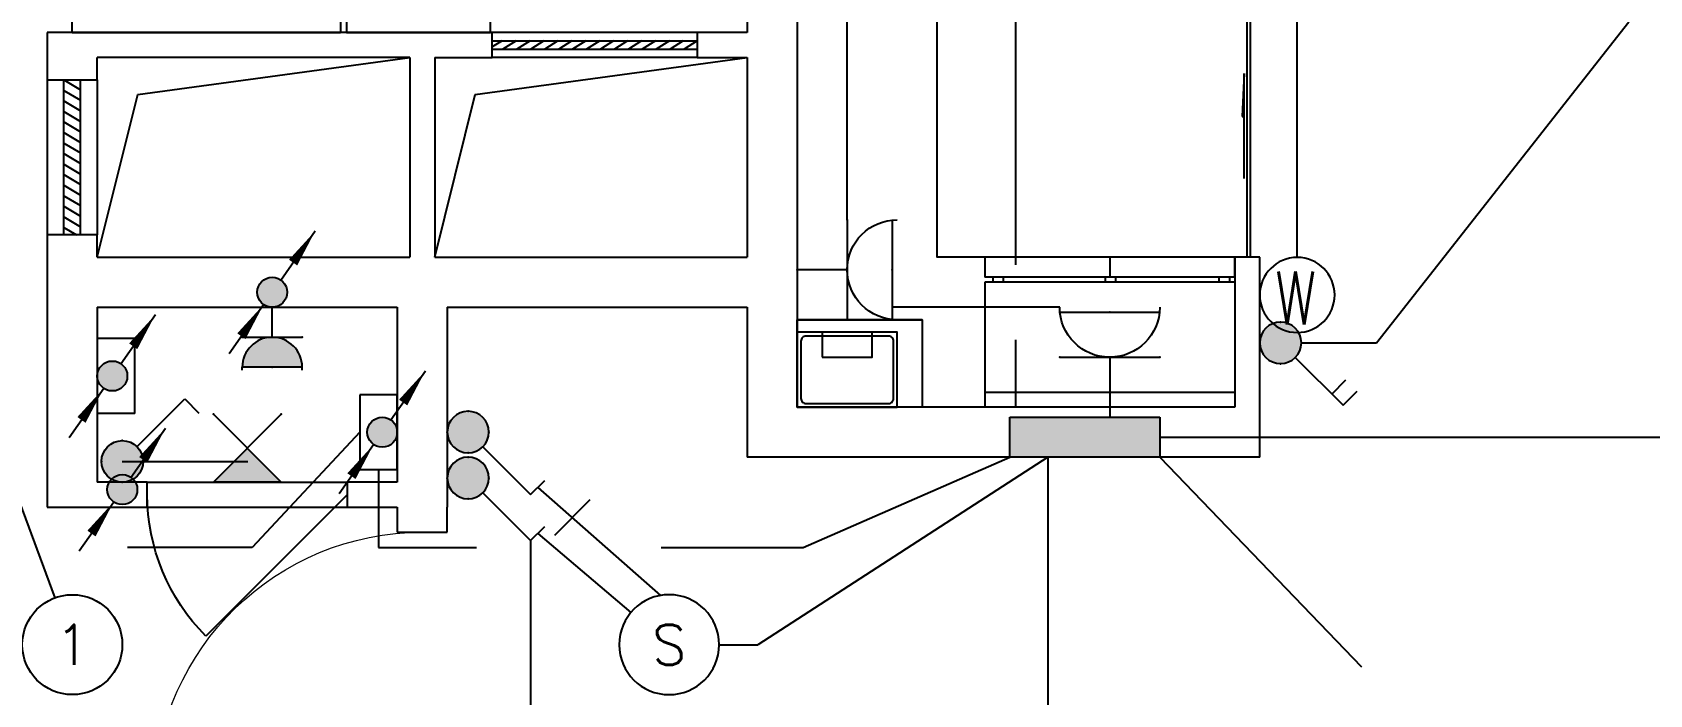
# Model space of a CAD drawing. Extents: x 4483878 to 4539156, y -49303 to -24364.
# Drawn here: x 4499328 to 4505798, y -37899 to -35249 of the extents above; entities that cross this region are included whole.
import ezdxf
from ezdxf.enums import TextEntityAlignment as Align

# ---------------------------------------------------------------- set-up
doc = ezdxf.new("R2010")
doc.units = 0
doc.header["$LTSCALE"] = 1000
doc.header["$MEASUREMENT"] = 0
for name, color, linetype in [('EQUIP-动力', 3, 'Continuous'), ('EQUIP-照明', 3, 'Continuous'), ('LAYER3', 7, 'Continuous'), ('LAYER7', 7, 'Continuous'), ('LVTRY', 7, 'Continuous'), ('TEL_TEXT', 7, 'Continuous'), ('图层1', 7, 'Continuous'), ('图层2', 7, 'Continuous')]:
    doc.layers.add(name, color=color, linetype=linetype)
doc.styles.add('_TEL_ATTDEF', font='simplex.shx', dxfattribs={"width": 0.8, "height": 3, "bigfont": 'hztxt.shx'})
doc.styles.add('_TEL_DIM', font='SIMPLEX', dxfattribs={"width": 0.8, "height": 3.5, "bigfont": 'HZTXT'})
doc.styles.get("Standard").update_dxf_attribs({"font": 'gbenor.shx', "bigfont": 'gbcbig.shx'})

# ---------------------------------------------------------------- blocks, each defined once
blk = doc.blocks.new('A$C71E732F8')
at = {"layer": '图层1', "color": 3}
for p, q in [((0, 300), (150, 300)), ((0, 0), (0, 300)), ((150, 300), (150, 0)), ((0, 0), (150, 0))]:
    blk.add_line(p, q, dxfattribs=at)
blk = doc.blocks.new('$equip$00001154')
for p, q in [((0, 0.283), (0, -0.283)), ((0, 0.283), (0.566, -0.283)), ((0.566, 0.283), (0, -0.283))]:
    blk.add_line(p, q)
for p in [(0.566, 0.283), (0, 0.004), (0.283, 0), (0.566, -0.283)]:
    blk.add_point(p)
blk.add_solid([(0, -0.283), (0.283, 0), (0, 0.283)])
at = {"layer": 'TEL_TEXT', "style": '_TEL_DIM', "flags": 1}
blk.add_attdef('A', text='', height=0.00002, dxfattribs=at).set_placement((0, 0), align=Align.MIDDLE_CENTER)
blk = doc.blocks.new('$equip$00001962')
for p, q in [((0.147, 0.356), (0.625, 0.833)), ((0.625, 0.833), (0.766, 0.692))]:
    blk.add_line(p, q)
blk.add_circle((0, 0.208), 0.208)
for p in [(0, 0.417), (-0.208, 0.208), (0.208, 0.208), (0, 0)]:
    blk.add_point(p)
for points in [[(-0.104, 0.389), (0.104, 0.389), (-0.18, 0.313), (0.18, 0.313)], [(0, 0.417), (0, 0.417), (-0.104, 0.389), (0.104, 0.389)], [(-0.18, 0.313), (0.18, 0.313), (-0.208, 0.208), (0.208, 0.208)], [(-0.18, 0.104), (0.18, 0.104), (-0.208, 0.208), (0.208, 0.208)], [(-0.104, 0.028), (0.104, 0.028), (-0.18, 0.104), (0.18, 0.104)], [(0, 0), (0, 0), (-0.104, 0.028), (0.104, 0.028)]]:
    blk.add_solid(points)
at = {"layer": 'TEL_TEXT', "style": '_TEL_DIM', "flags": 1}
blk.add_attdef('A', text='', height=0.00002, dxfattribs=at).set_placement((0, 0), align=Align.MIDDLE_CENTER)
blk = doc.blocks.new('$equip$00001838')
blk.add_circle((0, 0), 0.5)
at = {"color": 7, "style": '_TEL_DIM'}
blk.add_attdef('$TEXT$', text='', height=0.4, dxfattribs=at).set_placement((0, 0), align=Align.MIDDLE_CENTER)
at = {"color": 7, "style": '_TEL_DIM', "flags": 1}
blk.add_attdef('A', text='', height=0.00002, dxfattribs=at).set_placement((0, 0), align=Align.MIDDLE_CENTER)
blk = doc.blocks.new('$equip$00001237')
for p, q in [((-0.5, 1.05), (-0.5, 1)), ((-0.5, 1), (0.5, 1)), ((0.5, 1.05), (0.5, 1)), ((0.5, 0.5), (-0.5, 0.5)), ((0, 0.5), (0, 0))]:
    blk.add_line(p, q)
blk.add_arc((0, 1), 0.5, 180, 0)
for p in [(0, 1), (-0.5, 0.5), (0.5, 0.5), (0, 0)]:
    blk.add_point(p)
for points in [[(0.433, 0.75), (-0.433, 0.75), (0.5, 1), (-0.5, 1)], [(0.25, 0.567), (-0.25, 0.567), (0.433, 0.75), (-0.433, 0.75)], [(0, 0.5), (0, 0.5), (0.25, 0.567), (-0.25, 0.567)]]:
    blk.add_solid(points)
at = {"flags": 9}
blk.add_attdef('A', (0, 0), '', height=0.00002, dxfattribs=at)
blk = doc.blocks.new('$equip$00001776')
for p, q in [((0.72, 0.66), (-0.72, 0.66)), ((-0.72, 0.66), (-0.72, 0)), ((0.72, 0), (0.72, 0.66)), ((-0.72, 0), (0.72, 0))]:
    blk.add_line(p, q)
for p in [(0, 0.66), (-0.72, 0.33), (0.72, 0.33), (0, 0)]:
    blk.add_point(p)
at = {"color": 7, "style": '_TEL_DIM'}
blk.add_attdef('$TEXT$', text='', height=0.4, dxfattribs=at).set_placement((0, 0.33), align=Align.MIDDLE_CENTER)
at = {"color": 7, "style": '_TEL_DIM', "flags": 1}
blk.add_attdef('A', text='', height=0.00002, dxfattribs=at).set_placement((0, 0), align=Align.MIDDLE_CENTER)
blk = doc.blocks.new('YQB08137510')
at = {"layer": 'LVTRY'}
for p, q in [((500, 600), (-500, 600)), ((-500, 600), (-500, 520)), ((0, 600), (0, 520)), ((500, 520), (500, 600)), ((500, 520), (-500, 520)), ((-467.6, 520), (-467.6, 500)), ((-425.9, 520), (-425.9, 500)), ((-18.5, 520), (-18.5, 500)), ((23.2, 520), (23.2, 500)), ((437, 520), (437, 500)), ((478.7, 520), (478.7, 500)), ((500, 500), (-500, 500)), ((-500, 500), (-500, 0)), ((500, 500), (500, 0)), ((-500, 60), (500, 60)), ((500, 0), (-500, 0))]:
    blk.add_line(p, q, dxfattribs=at)
blk = doc.blocks.new('A$Caec1dce5')
at = {"layer": 'LVTRY'}
blk.add_line((100, 300), (500, 300), dxfattribs=at)
blk.add_lwpolyline([(0, 350), (500, 350), (500, 0)], dxfattribs=at)
for points in [[(500, 350), (0, 350), (0, 0), (500, 0)], [(500, 0), (100, 0), (100, 300), (500, 300)], [(400, 200), (200, 200), (200, 300), (400, 300)]]:
    blk.add_lwpolyline(points, close=True, dxfattribs=at)
blk.add_lwpolyline([(465, 15), (135, 15, -0.414214), (115, 35), (115, 265, -0.414214), (135, 285), (465, 285, -0.414214), (485, 265), (485, 35, -0.414214)], format="xyb", close=True, dxfattribs=at)
blk = doc.blocks.new('$equip$00001963')
for p, q in [((0.147, 0.356), (0.625, 0.833)), ((0.625, 0.833), (0.766, 0.692)), ((0.512, 0.72), (0.653, 0.579))]:
    blk.add_line(p, q)
blk.add_circle((0, 0.208), 0.208)
for p in [(0, 0.417), (-0.208, 0.208), (0.208, 0.208), (0, 0)]:
    blk.add_point(p)
for points in [[(-0.104, 0.389), (0.104, 0.389), (-0.18, 0.313), (0.18, 0.313)], [(0, 0.417), (0, 0.417), (-0.104, 0.389), (0.104, 0.389)], [(-0.18, 0.313), (0.18, 0.313), (-0.208, 0.208), (0.208, 0.208)], [(-0.18, 0.104), (0.18, 0.104), (-0.208, 0.208), (0.208, 0.208)], [(-0.104, 0.028), (0.104, 0.028), (-0.18, 0.104), (0.18, 0.104)], [(0, 0), (0, 0), (-0.104, 0.028), (0.104, 0.028)]]:
    blk.add_solid(points)
at = {"layer": 'TEL_TEXT', "style": '_TEL_DIM', "flags": 1}
blk.add_attdef('A', text='', height=0.00002, dxfattribs=at).set_placement((0, 0), align=Align.MIDDLE_CENTER)
blk = doc.blocks.new('$equip$00001238')
for p, q in [((0.497, 0.95), (-0.497, 0.95)), ((0.5, 0.5), (-0.5, 0.5)), ((0, 0.5), (0, 0))]:
    blk.add_line(p, q)
blk.add_arc((0, 1), 0.5, 180, 0)
for p in [(0, 0.95), (-0.5, 0.5), (0.5, 0.5), (0, 0)]:
    blk.add_point(p)
at = {"flags": 9}
blk.add_attdef('A', (0, 0), '', height=0.00002, dxfattribs=at)
blk = doc.blocks.new('A$C361F19FE')
at = {"layer": '图层2', "color": 3}
blk.add_circle((150, 150), 150, dxfattribs=at)
at = {"layer": 'TEL_TEXT', "style": '_TEL_DIM', "width": 0.752941}
blk.add_text('W', height=212.5, dxfattribs=at).set_placement((74.1, 31.6))
blk = doc.blocks.new('$DorLib2D$00000131')
at = {"color": 0, "linetype": 'Continuous'}
for p, q in [((0.15, 0.125), (0.2319, 0.1973)), ((0.2319, 0.1973), (0.2319, 0.125)), ((-0.5, 0.125), (-0.5, 0)), ((0.0192, 0.125), (-0.5, 0.125)), ((0.0192, 0), (0.0192, 0.125)), ((0.35, 0.125), (0.15, 0.125)), ((-0.5, 0), (0.0192, 0)), ((-0.024, 0), (0.5, 0)), ((-0.024, -0.125), (-0.024, 0)), ((0.5, 0), (0.5, -0.125)), ((-0.35, -0.125), (-0.15, -0.125)), ((-0.2319, -0.1973), (-0.2319, -0.125)), ((-0.15, -0.125), (-0.2319, -0.1973)), ((0.5, -0.125), (-0.024, -0.125))]:
    blk.add_line(p, q, dxfattribs=at)
blk = doc.blocks.new('$WINLIB2D$00000039')
at = {"color": 0}
for points in [[(-0.5, 0.5), (-0.5, -0.5)], [(0.5, 0.5), (-0.5, 0.5)], [(0.5, -0.5), (0.5, 0.5)], [(-0.5, 0.1667), (0.5, 0.1667)], [(-0.3839, -0.1667), (-0.448, 0.1667)], [(-0.3159, -0.1667), (-0.38, 0.1667)], [(-0.2479, -0.1667), (-0.312, 0.1667)], [(-0.1799, -0.1667), (-0.244, 0.1667)], [(-0.1119, -0.1667), (-0.176, 0.1667)], [(-0.0439, -0.1667), (-0.108, 0.1667)], [(0.0241, -0.1667), (-0.04, 0.1667)], [(0.0921, -0.1667), (0.028, 0.1667)], [(0.16, -0.1667), (0.0959, 0.1667)], [(0.228, -0.1667), (0.1639, 0.1667)], [(0.296, -0.1667), (0.2319, 0.1667)], [(0.364, -0.1667), (0.2999, 0.1667)], [(0.432, -0.1667), (0.3679, 0.1667)], [(0.5, -0.1667), (0.4359, 0.1667)], [(-0.4519, -0.1667), (-0.5, 0.0836)], [(-0.5, -0.1667), (0.5, -0.1667)], [(0.5, -0.5), (-0.5, -0.5)]]:
    blk.add_lwpolyline(points, dxfattribs=at)
blk = doc.blocks.new('$DorLib2D$00000114')
at = {"color": 0}
blk.add_line((0.5, 0), (-0.2071, 0.7071), dxfattribs=at)
blk.add_arc((0.5, 0), 1, 135, 180, dxfattribs=at)
blk = doc.blocks.new('$DorLib2D$00000001')
for p, q in [((0.45, 0.975), (0.5, 0.975)), ((0.45, 0), (0.45, 0.975)), ((0.5, 0), (0.5, 0.975)), ((0.5, 0), (0.45, 0))]:
    blk.add_line(p, q)
at = {"lineweight": 13}
blk.add_arc((0.475, 0), 0.975, 91.46928, 180, dxfattribs=at)

msp = doc.modelspace()

# ---------------------------------------------------------------- hatches: boundary and pattern name
at = {"layer": 'LAYER3'}
h = msp.add_hatch(color=0, dxfattribs=at)
edge = h.paths.add_edge_path()
edge.add_arc((4500287.8, -36289.3), 60, 0, 360)
h = msp.add_hatch(color=0, dxfattribs=at)
edge = h.paths.add_edge_path()
edge.add_arc((4499648.1, -36624.3), 60, 0, 360)
h = msp.add_hatch(color=0, dxfattribs=at)
edge = h.paths.add_edge_path()
edge.add_arc((4500728.1, -36849.3), 60, 0, 360)
h = msp.add_hatch(color=0, dxfattribs=at)
edge = h.paths.add_edge_path()
edge.add_arc((4499688.1, -37078.9), 60, 0, 360)
at = {"layer": 'LAYER7'}
msp.add_hatch(color=7, dxfattribs=at).paths.add_polyline_path([(4503238.1, -36949.3), (4503238.1, -36789.3), (4503838.1, -36789.3), (4503838.1, -36949.3)])

# ---------------------------------------------------------------- linework, layer by layer
at = {"color": 7}
for p, q in [((4502188.1, -32299.3), (4502188.1, -35249.3)), ((4502388.1, -32399.3), (4502388.1, -35349.3)), ((4499588.1, -35249.3), (4499388.1, -35249.3)), ((4499388.1, -35249.3), (4499388.1, -35349.3)), ((4500888.7, -35249.3), (4499588.1, -35249.3)), ((4501168.1, -35249.3), (4500888.7, -35249.3)), ((4501168.1, -35349.3), (4501168.1, -35249.3)), ((4502188.1, -35249.3), (4501988.1, -35249.3)), ((4501988.1, -35249.3), (4501988.1, -35349.3)), ((4499388.1, -35349.3), (4499388.1, -35439.3)), ((4499588.1, -35439.3), (4499588.1, -35349.3)), ((4500838.1, -35349.3), (4499588.1, -35349.3)), ((4500838.1, -35349.3), (4500838.1, -36149.3)), ((4500938.1, -35349.3), (4501168.1, -35349.3)), ((4500938.1, -35349.3), (4500938.1, -36149.3)), ((4501988.1, -35349.3), (4502188.1, -35349.3)), ((4502188.1, -35349.3), (4502188.1, -36149.3)), ((4502388.1, -35349.3), (4502388.1, -36249.3)), ((4499388.1, -35439.3), (4499588.1, -35439.3)), ((4499588.1, -36059.3), (4499388.1, -36059.3)), ((4499388.1, -36059.3), (4499388.1, -36249.3)), ((4499588.1, -36149.3), (4499588.1, -36059.3)), ((4499588.1, -36149.3), (4500838.1, -36149.3)), ((4500938.1, -36149.3), (4502188.1, -36149.3)), ((4504238.1, -36149.3), (4504138.1, -36149.3)), ((4504138.1, -36149.3), (4504138.1, -36749.3)), ((4504238.1, -36949.3), (4504238.1, -36149.3)), ((4499388.1, -36249.3), (4499388.1, -37149.3)), ((4502388.1, -36249.3), (4502388.1, -36749.3)), ((4499588.1, -36349.3), (4500788.1, -36349.3)), ((4499588.1, -36349.3), (4499588.1, -37049.3)), ((4500788.1, -36349.3), (4500788.1, -37049.3)), ((4500988.1, -36349.3), (4502188.1, -36349.3)), ((4500988.1, -36349.3), (4500988.1, -37149.3)), ((4502188.1, -36349.3), (4502188.1, -36949.3)), ((4504138.1, -36749.3), (4502388.1, -36749.3)), ((4504238.1, -36949.3), (4502188.1, -36949.3)), ((4499788.1, -37049.3), (4499588.1, -37049.3)), ((4499788.1, -37149.3), (4499788.1, -37049.3)), ((4499788.1, -37049.3), (4500588.1, -37049.3)), ((4500788.1, -37049.3), (4500588.1, -37049.3)), ((4500588.1, -37049.3), (4500588.1, -37149.3)), ((4499388.1, -37149.3), (4499788.1, -37149.3)), ((4499788.1, -37149.3), (4500588.1, -37149.3)), ((4500588.1, -37149.3), (4500788.1, -37149.3)), ((4500788.1, -37149.3), (4500788.1, -37249.3)), ((4500988.1, -37249.3), (4500988.1, -37149.3)), ((4500788.1, -37249.3), (4500988.1, -37249.3))]:
    msp.add_line(p, q, dxfattribs=at)
for points in [[(4504138.1, -36149.3), (4502948.1, -36149.3), (4502948.1, -32999.3), (4504138.1, -32999.3)], [(4499588.1, -36149.3), (4499749.7, -35498.3), (4500838.1, -35349.3)], [(4500938.1, -36149.3), (4501099.7, -35498.3), (4502188.1, -35349.3)]]:
    msp.add_lwpolyline(points, dxfattribs=at)
at = {"layer": 'LAYER3', "color": 0}
for p, q in [((4500322.3, -36240.2), (4500460.2, -36043.8)), ((4500115.4, -36534.8), (4500253.3, -36338.4)), ((4499682.6, -36575.2), (4499820.5, -36378.8)), ((4500762.6, -36800.2), (4500900.5, -36603.8)), ((4499475.7, -36869.8), (4499613.6, -36673.4)), ((4499722.6, -37029.8), (4499860.5, -36833.4)), ((4500555.7, -37094.8), (4500693.6, -36898.4)), ((4499515.7, -37324.4), (4499653.6, -37128))]:
    msp.add_line(p, q, dxfattribs=at)
for points in [[(4500460.2, -36043.8, 0, 40, 0), (4500371.3, -36170.4, 40, 40, 0)], [(4499820.5, -36378.8, 0, 40, 0), (4499731.6, -36505.4, 40, 40, 0)], [(4500253.3, -36338.4, 0, 40, 0), (4500164.4, -36465, 40, 40, 0)], [(4500900.5, -36603.8, 0, 40, 0), (4500811.6, -36730.4, 40, 40, 0)], [(4499613.6, -36673.4, 0, 40, 0), (4499524.7, -36800, 40, 40, 0)], [(4499860.5, -36833.4, 0, 40, 0), (4499771.6, -36960, 40, 40, 0)], [(4500693.6, -36898.4, 0, 40, 0), (4500604.7, -37025, 40, 40, 0)], [(4499653.6, -37128, 0, 40, 0), (4499564.8, -37254.6, 40, 40, 0)]]:
    msp.add_lwpolyline(points, format="xyseb", dxfattribs=at)
for centre in [(4500287.8, -36289.3), (4499648.1, -36624.3), (4500728.1, -36849.3), (4499688.1, -37078.9)]:
    msp.add_circle(centre, 60, dxfattribs=at)
at = {"layer": 'LAYER7', "color": 7}
for p, q in [((4503238.1, -36949.3), (4503238.1, -36789.3)), ((4503238.1, -36789.3), (4503838.1, -36789.3)), ((4503838.1, -36789.3), (4503838.1, -36949.3)), ((4503838.1, -36949.3), (4503238.1, -36949.3))]:
    msp.add_line(p, q, dxfattribs=at)
at = {"layer": 'TEL_TEXT', "color": 0}
msp.add_line((4501557.8, -37120.4), (4501416.4, -37261.9), dxfattribs=at)
at = {"layer": 'TEL_TEXT'}
msp.add_line((4501321.5, -37282.6), (4501321.5, -38198.4), dxfattribs=at)
at = {"layer": '图层1', "color": 4}
for p, q in [((4502588.1, -35999.3), (4502588.1, -33637.2)), ((4503263.1, -36179.6), (4503263.1, -34873.2)), ((4504388.1, -36150), (4504388.1, -34903.8)), ((4504705.5, -36491.8), (4505714.6, -35206.6)), ((4503438.1, -36349.3), (4502768.1, -36349.3)), ((4503263.1, -36749.3), (4503263.1, -36479.7)), ((4499051.7, -36523.5), (4499418.5, -37511.8)), ((4504404.8, -36491.8), (4504705.5, -36491.8)), ((4503638.1, -36749.3), (4503638.1, -36789.3)), ((4500638.1, -36849.3), (4500207.9, -37310.3)), ((4503838.1, -36869.3), (4507544.7, -36869.3)), ((4499688.1, -36965.9), (4500190.8, -36965.9)), ((4500713.1, -36999.3), (4500713.1, -37310.3)), ((4503391.1, -36949.3), (4502229.8, -37699.3)), ((4502411.5, -37310.3), (4503238.1, -36949.3)), ((4503391.1, -36949.3), (4503391.1, -38949.1)), ((4503838.1, -36949.3), (4504645.9, -37787.5)), ((4501349.7, -37070.5), (4501841.3, -37502.2)), ((4501349.7, -37254.3), (4501722.9, -37570.1)), ((4500207.9, -37310.3), (4499709.3, -37310.3)), ((4500713.1, -37310.3), (4501104.4, -37310.3)), ((4501843.8, -37310.3), (4502411.5, -37310.3)), ((4502075.6, -37699.3), (4502229.8, -37699.3))]:
    msp.add_line(p, q, dxfattribs=at)

# ---------------------------------------------------------------- block references
at = {"color": 7}
for name, p, xscale, yscale, zscale, rotation in [('$DorLib2D$00000131', (4504188.1, -35099.3), -2100, 100, 100, 270), ('$DorLib2D$00000001', (4499488.1, -34699.3), 1100, 1100, 200, 269.9999999999353), ('$WINLIB2D$00000039', (4501578.1, -35299.3), -820, 100, 100, 179.9999999998665), ('$WINLIB2D$00000039', (4499488.1, -35749.3), -620, 200, 200, 270), ('$DorLib2D$00000114', (4500188.1, -37099.3), 800, -800, 100, 9.433436e-10), ('$DorLib2D$00000001', (4500888.1, -37799.3), 1100, -1100, 200, 270)]:
    msp.add_blockref(name, p, dxfattribs=dict(at, xscale=xscale, yscale=yscale, zscale=zscale, rotation=rotation))
msp.add_blockref('YQB08137510', (4503638.1, -36749.3), dxfattribs=at)
at = {"color": 7, "xscale": -1}
msp.add_blockref('A$Caec1dce5', (4502888.1, -36749.3), dxfattribs=at)
at = {"layer": 'EQUIP-动力', "color": 4}
for name, p, xscale, yscale, zscale, rotation in [('$equip$00001238', (4502388.1, -36199.3), -400, 400, 400, 270), ('$equip$00001237', (4500287.8, -36349.3), 240, 240, 240, 180)]:
    msp.add_blockref(name, p, dxfattribs=dict(at, xscale=xscale, yscale=yscale, zscale=zscale, rotation=rotation))
at = {"layer": 'EQUIP-动力', "color": 4, "xscale": -400, "yscale": 400, "zscale": 400}
msp.add_blockref('$equip$00001238', (4503638.1, -36749.3), dxfattribs=at)
at = {"layer": 'EQUIP-照明', "color": 4}
ref = msp.add_blockref('$equip$00001776', (4500873, -35249.3), dxfattribs=dict(at, xscale=400, yscale=400, zscale=400))
ref.add_attrib('$TEXT$', 'F', dxfattribs={"layer": '0', "color": 7, "height": 160, "style": '_TEL_ATTDEF'}).set_placement((4500873, -35117.3), align=Align.MIDDLE_CENTER)
for name, p, xscale, yscale, zscale, rotation in [('$equip$00001963', (4504321.5, -36408.4), -400, 400, 400, 180), ('$equip$00001154', (4500188.1, -37049.3), -480, 480, 480, 270), ('$equip$00001962', (4501071.5, -36765.5), -400, 400, 400, 180), ('$equip$00001962', (4501071.5, -36949.3), -400, 400, 400, 180)]:
    msp.add_blockref(name, p, dxfattribs=dict(at, xscale=xscale, yscale=yscale, zscale=zscale, rotation=rotation))
at = {"layer": 'EQUIP-照明', "color": 4, "xscale": 400, "yscale": 400, "zscale": 400}
msp.add_blockref('$equip$00001962', (4499688.1, -37049.3), dxfattribs=at)
at = {"layer": 'EQUIP-照明', "color": 4}
ref = msp.add_blockref('$equip$00001838', (4499488.1, -37699.3), dxfattribs=dict(at, xscale=400, yscale=400, zscale=400))
ref.add_attrib('$TEXT$', '1', dxfattribs={"layer": '0', "color": 7, "height": 160, "style": '_TEL_ATTDEF'}).set_placement((4499488.1, -37699.3), align=Align.MIDDLE_CENTER)
ref = msp.add_blockref('$equip$00001838', (4501875.6, -37699.3), dxfattribs=dict(at, xscale=-400, yscale=400, zscale=400))
ref.add_attrib('$TEXT$', 'S', dxfattribs={"layer": '0', "color": 7, "height": 160, "style": '_TEL_ATTDEF'}).set_placement((4501875.6, -37699.3), align=Align.MIDDLE_CENTER)
at = {"layer": '图层1', "color": 4, "xscale": -1}
for p in [(4499738.1, -36774.3), (4500788.1, -36999.3)]:
    msp.add_blockref('A$C71E732F8', p, dxfattribs=at)
at = {"layer": '图层2', "color": 4, "xscale": -1}
msp.add_blockref('A$C361F19FE', (4504538.1, -36450), dxfattribs=at)

doc.saveas('drawing.dxf')
